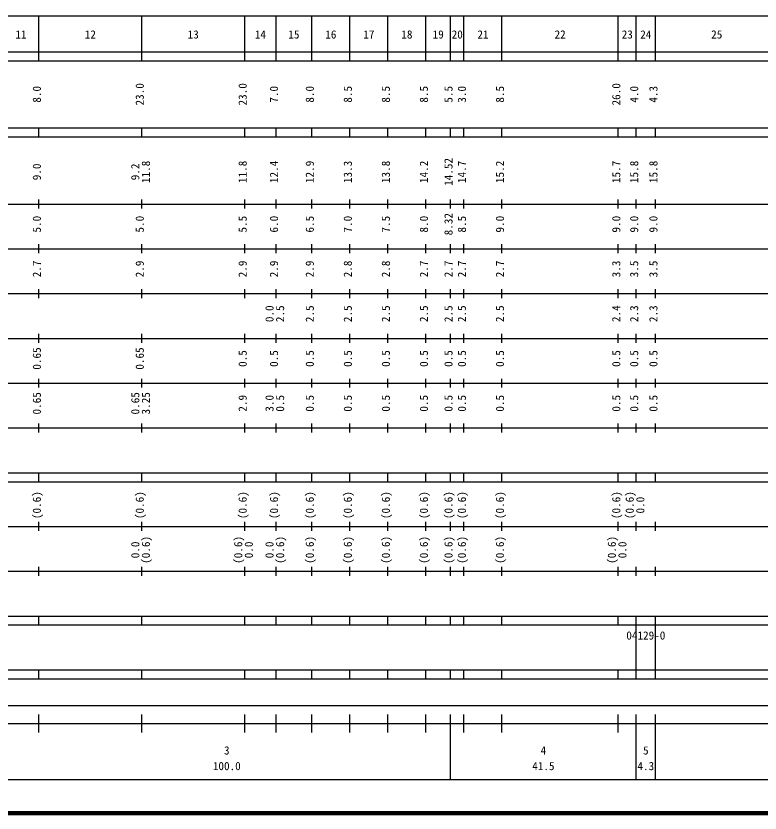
# Model space of a CAD drawing. Units: millimetres on the paper, enlarged 1000 times. Extents: x 40000 to 680000, y 20000 to 380000.
# Drawn here: x 270872 to 437182, y 20000 to 198000 of the extents above; entities that cross this region are included whole.
import ezdxf
from ezdxf.enums import TextEntityAlignment as Align

# ---------------------------------------------------------------- set-up
doc = ezdxf.new("R2010")
doc.units = ezdxf.units.MM
doc.header["$LTSCALE"] = 1000
doc.layers.add('M-TTL', color=2, linetype='Continuous', lineweight=140)
doc.layers.add('M-TTL-BAND', color=7, linetype='Continuous', lineweight=25)
doc.styles.add('ＭＳ ゴシック', font='')
doc.styles.get('ＭＳ ゴシック').set_extended_font_data('MS Gothic')

msp = doc.modelspace()

# ---------------------------------------------------------------- linework, layer by layer
at = {"layer": 'M-TTL'}
msp.add_line((40000, 20000), (680000, 20000), dxfattribs=at)
at = {"layer": 'M-TTL-BAND'}
for p, q in [((68000, 198000), (579000, 198000)), ((276000, 188000), (276000, 198000)), ((299000, 188000), (299000, 198000)), ((322000, 188000), (322000, 198000)), ((329000, 188000), (329000, 198000)), ((337000, 188000), (337000, 198000)), ((345500, 188000), (345500, 198000)), ((354000, 188000), (354000, 198000)), ((362500, 188000), (362500, 198000)), ((368000, 188000), (368000, 198000)), ((371000, 188000), (371000, 198000)), ((379500, 188000), (379500, 198000)), ((405500, 188000), (405500, 198000)), ((409500, 188000), (409500, 198000)), ((413800, 188000), (413800, 198000)), ((40000, 190000), (579000, 190000)), ((40000, 188000), (579000, 188000)), ((40000, 173000), (579000, 173000)), ((276000, 171000), (276000, 173000)), ((299000, 171000), (299000, 173000)), ((322000, 171000), (322000, 173000)), ((329000, 171000), (329000, 173000)), ((337000, 171000), (337000, 173000)), ((345500, 171000), (345500, 173000)), ((354000, 171000), (354000, 173000)), ((362500, 171000), (362500, 173000)), ((368000, 171000), (368000, 173000)), ((371000, 171000), (371000, 173000)), ((379500, 171000), (379500, 173000)), ((405500, 171000), (405500, 173000)), ((409500, 171000), (409500, 173000)), ((413800, 171000), (413800, 173000)), ((40000, 171000), (579000, 171000)), ((276000, 155000), (276000, 157000)), ((299000, 155000), (299000, 157000)), ((322000, 155000), (322000, 157000)), ((329000, 155000), (329000, 157000)), ((337000, 155000), (337000, 157000)), ((345500, 155000), (345500, 157000)), ((354000, 155000), (354000, 157000)), ((362500, 155000), (362500, 157000)), ((368000, 155000), (368000, 157000)), ((371000, 155000), (371000, 157000)), ((379500, 155000), (379500, 157000)), ((405500, 155000), (405500, 157000)), ((409500, 155000), (409500, 157000)), ((413800, 155000), (413800, 157000)), ((40000, 156000), (579000, 156000)), ((46000, 146000), (579000, 146000)), ((276000, 145000), (276000, 147000)), ((299000, 145000), (299000, 147000)), ((322000, 145000), (322000, 147000)), ((329000, 145000), (329000, 147000)), ((337000, 145000), (337000, 147000)), ((345500, 145000), (345500, 147000)), ((354000, 145000), (354000, 147000)), ((362500, 145000), (362500, 147000)), ((368000, 145000), (368000, 147000)), ((371000, 145000), (371000, 147000)), ((379500, 145000), (379500, 147000)), ((405500, 145000), (405500, 147000)), ((409500, 145000), (409500, 147000)), ((413800, 145000), (413800, 147000)), ((52000, 136000), (579000, 136000)), ((276000, 135000), (276000, 137000)), ((299000, 135000), (299000, 137000)), ((322000, 135000), (322000, 137000)), ((329000, 135000), (329000, 137000)), ((337000, 135000), (337000, 137000)), ((345500, 135000), (345500, 137000)), ((354000, 135000), (354000, 137000)), ((362500, 135000), (362500, 137000)), ((368000, 135000), (368000, 137000)), ((371000, 135000), (371000, 137000)), ((379500, 135000), (379500, 137000)), ((405500, 135000), (405500, 137000)), ((409500, 135000), (409500, 137000)), ((413800, 135000), (413800, 137000)), ((276000, 125000), (276000, 127000)), ((299000, 125000), (299000, 127000)), ((322000, 125000), (322000, 127000)), ((329000, 125000), (329000, 127000)), ((337000, 125000), (337000, 127000)), ((345500, 125000), (345500, 127000)), ((354000, 125000), (354000, 127000)), ((362500, 125000), (362500, 127000)), ((368000, 125000), (368000, 127000)), ((371000, 125000), (371000, 127000)), ((379500, 125000), (379500, 127000)), ((405500, 125000), (405500, 127000)), ((409500, 125000), (409500, 127000)), ((413800, 125000), (413800, 127000)), ((46000, 126000), (579000, 126000)), ((52000, 116000), (579000, 116000)), ((276000, 115000), (276000, 117000)), ((299000, 115000), (299000, 117000)), ((322000, 115000), (322000, 117000)), ((329000, 115000), (329000, 117000)), ((337000, 115000), (337000, 117000)), ((345500, 115000), (345500, 117000)), ((354000, 115000), (354000, 117000)), ((362500, 115000), (362500, 117000)), ((368000, 115000), (368000, 117000)), ((371000, 115000), (371000, 117000)), ((379500, 115000), (379500, 117000)), ((405500, 115000), (405500, 117000)), ((409500, 115000), (409500, 117000)), ((413800, 115000), (413800, 117000)), ((276000, 105000), (276000, 107000)), ((299000, 105000), (299000, 107000)), ((322000, 105000), (322000, 107000)), ((329000, 105000), (329000, 107000)), ((337000, 105000), (337000, 107000)), ((345500, 105000), (345500, 107000)), ((354000, 105000), (354000, 107000)), ((362500, 105000), (362500, 107000)), ((368000, 105000), (368000, 107000)), ((371000, 105000), (371000, 107000)), ((379500, 105000), (379500, 107000)), ((405500, 105000), (405500, 107000)), ((409500, 105000), (409500, 107000)), ((413800, 105000), (413800, 107000)), ((46000, 106000), (579000, 106000)), ((40000, 96000), (579000, 96000)), ((276000, 94000), (276000, 96000)), ((299000, 94000), (299000, 96000)), ((322000, 94000), (322000, 96000)), ((329000, 94000), (329000, 96000)), ((337000, 94000), (337000, 96000)), ((345500, 94000), (345500, 96000)), ((354000, 94000), (354000, 96000)), ((362500, 94000), (362500, 96000)), ((368000, 94000), (368000, 96000)), ((371000, 94000), (371000, 96000)), ((379500, 94000), (379500, 96000)), ((405500, 94000), (405500, 96000)), ((409500, 94000), (409500, 96000)), ((413800, 94000), (413800, 96000)), ((40000, 94000), (579000, 94000)), ((49000, 84000), (579000, 84000)), ((276000, 83000), (276000, 85000)), ((299000, 83000), (299000, 85000)), ((322000, 83000), (322000, 85000)), ((329000, 83000), (329000, 85000)), ((337000, 83000), (337000, 85000)), ((345500, 83000), (345500, 85000)), ((354000, 83000), (354000, 85000)), ((362500, 83000), (362500, 85000)), ((368000, 83000), (368000, 85000)), ((371000, 83000), (371000, 85000)), ((379500, 83000), (379500, 85000)), ((405500, 83000), (405500, 85000)), ((409500, 83000), (409500, 85000)), ((413800, 83000), (413800, 85000)), ((276000, 73000), (276000, 75000)), ((299000, 73000), (299000, 75000)), ((322000, 73000), (322000, 75000)), ((329000, 73000), (329000, 75000)), ((337000, 73000), (337000, 75000)), ((345500, 73000), (345500, 75000)), ((354000, 73000), (354000, 75000)), ((362500, 73000), (362500, 75000)), ((368000, 73000), (368000, 75000)), ((371000, 73000), (371000, 75000)), ((379500, 73000), (379500, 75000)), ((405500, 73000), (405500, 75000)), ((409500, 73000), (409500, 75000)), ((413800, 73000), (413800, 75000)), ((40000, 74000), (579000, 74000)), ((40000, 64000), (579000, 64000)), ((276000, 62000), (276000, 64000)), ((299000, 62000), (299000, 64000)), ((322000, 62000), (322000, 64000)), ((329000, 62000), (329000, 64000)), ((337000, 62000), (337000, 64000)), ((345500, 62000), (345500, 64000)), ((354000, 62000), (354000, 64000)), ((362500, 62000), (362500, 64000)), ((368000, 62000), (368000, 64000)), ((371000, 62000), (371000, 64000)), ((379500, 62000), (379500, 64000)), ((405500, 62000), (405500, 64000)), ((409500, 62000), (409500, 64000)), ((413800, 62000), (413800, 64000)), ((40000, 62000), (579000, 62000)), ((409500, 52000), (409500, 62000)), ((413800, 52000), (413800, 62000)), ((40000, 52000), (579000, 52000)), ((276000, 50000), (276000, 52000)), ((299000, 50000), (299000, 52000)), ((322000, 50000), (322000, 52000)), ((329000, 50000), (329000, 52000)), ((337000, 50000), (337000, 52000)), ((345500, 50000), (345500, 52000)), ((354000, 50000), (354000, 52000)), ((362500, 50000), (362500, 52000)), ((368000, 50000), (368000, 52000)), ((371000, 50000), (371000, 52000)), ((379500, 50000), (379500, 52000)), ((405500, 50000), (405500, 52000)), ((409500, 50000), (409500, 52000)), ((413800, 50000), (413800, 52000)), ((40000, 50000), (579000, 50000)), ((71000, 44000), (565000, 44000)), ((276000, 38000), (276000, 42000)), ((299000, 38000), (299000, 42000)), ((322000, 38000), (322000, 42000)), ((329000, 38000), (329000, 42000)), ((337000, 38000), (337000, 42000)), ((345500, 38000), (345500, 42000)), ((354000, 38000), (354000, 42000)), ((362500, 38000), (362500, 42000)), ((368000, 27500), (368000, 42000)), ((371000, 38000), (371000, 42000)), ((379500, 38000), (379500, 42000)), ((405500, 38000), (405500, 42000)), ((409500, 27500), (409500, 42000)), ((413800, 27500), (413800, 42000)), ((40000, 40000), (579000, 40000)), ((68000, 27500), (579000, 27500))]:
    msp.add_line(p, q, dxfattribs=at)

# ---------------------------------------------------------------- texts
at = {"layer": 'M-TTL-BAND', "style": 'ＭＳ ゴシック'}
for s, p in [('11', (272000, 192405)), ('12', (287500, 192405)), ('13', (310500, 192405)), ('14', (325500, 192405)), ('15', (333000, 192405)), ('16', (341250, 192405)), ('17', (349750, 192405)), ('18', (358250, 192405)), ('19', (365250, 192405)), ('20', (369500, 192405)), ('21', (375250, 192405)), ('22', (392500, 192405)), ('23', (407500, 192405)), ('24', (411650, 192405)), ('25', (427500, 192405)), ('3', (318000, 32523)), ('4', (388750, 32523)), ('5', (411650, 32523)), ('100.0', (318000, 29033)), ('41.5', (388750, 29033)), ('4.3', (411650, 29033))]:
    msp.add_text(s, height=1833, dxfattribs=at).set_placement(p, align=Align.BOTTOM_CENTER)
for s, p in [('8.0', (277000, 180500)), ('23.0', (300000, 180500)), ('23.0', (323000, 180500)), ('7.0', (330000, 180500)), ('8.0', (338000, 180500)), ('8.5', (346500, 180500)), ('8.5', (355000, 180500)), ('8.5', (363500, 180500)), ('5.5', (369000, 180500)), ('3.0', (372000, 180500)), ('8.5', (380500, 180500)), ('26.0', (406500, 180500)), ('4.0', (410500, 180500)), ('4.3', (414800, 180500)), ('11.8', (301370, 163174)), ('11.8', (323000, 163174)), ('12.4', (330000, 163174)), ('13.8', (355000, 163174)), ('14.2', (363500, 163174)), ('14.52', (369000, 163174)), ('15.2', (380500, 163174)), ('15.8', (410500, 163174)), ('15.8', (414800, 163174)), ('9.0', (277000, 163174)), ('9.2', (299000, 163174)), ('12.9', (338000, 163174)), ('13.3', (346500, 163174)), ('14.7', (372000, 163174)), ('15.7', (406500, 163174)), ('5.0', (277000, 151500)), ('5.0', (300000, 151500)), ('5.5', (323000, 151500)), ('6.0', (330000, 151500)), ('6.5', (338000, 151500)), ('7.0', (346500, 151500)), ('7.5', (355000, 151500)), ('8.0', (363500, 151500)), ('8.32', (369000, 151500)), ('8.5', (372000, 151500)), ('9.0', (380500, 151500)), ('9.0', (406500, 151500)), ('9.0', (410500, 151500)), ('9.0', (414800, 151500)), ('2.7', (277000, 141500)), ('2.9', (300000, 141500)), ('2.9', (323000, 141500)), ('2.9', (330000, 141500)), ('2.9', (338000, 141500)), ('2.8', (346500, 141500)), ('2.8', (355000, 141500)), ('2.7', (363500, 141500)), ('2.7', (369000, 141500)), ('2.7', (372000, 141500)), ('2.7', (380500, 141500)), ('3.3', (406500, 141500)), ('3.5', (410500, 141500)), ('3.5', (414800, 141500)), ('0.0', (329000, 131500)), ('2.5', (331370, 131500)), ('2.5', (338000, 131500)), ('2.5', (346500, 131500)), ('2.5', (355000, 131500)), ('2.5', (363500, 131500)), ('2.5', (369000, 131500)), ('2.5', (372000, 131500)), ('2.5', (380500, 131500)), ('2.4', (406500, 131500)), ('2.3', (410500, 131500)), ('2.3', (414800, 131500)), ('0.65', (277000, 121500)), ('0.65', (300000, 121500)), ('0.5', (323000, 121500)), ('0.5', (330000, 121500)), ('0.5', (338000, 121500)), ('0.5', (346500, 121500)), ('0.5', (355000, 121500)), ('0.5', (363500, 121500)), ('0.5', (369000, 121500)), ('0.5', (372000, 121500)), ('0.5', (380500, 121500)), ('0.5', (406500, 121500)), ('0.5', (410500, 121500)), ('0.5', (414800, 121500)), ('0.65', (277000, 111500)), ('0.65', (299000, 111500)), ('3.25', (301370, 111500)), ('2.9', (323000, 111500)), ('3.0', (329000, 111500)), ('0.5', (331370, 111500)), ('0.5', (338000, 111500)), ('0.5', (346500, 111500)), ('0.5', (355000, 111500)), ('0.5', (363500, 111500)), ('0.5', (369000, 111500)), ('0.5', (372000, 111500)), ('0.5', (380500, 111500)), ('0.5', (406500, 111500)), ('0.5', (410500, 111500)), ('0.5', (414800, 111500)), ('(0.6)', (277000, 88764)), ('(0.6)', (300000, 88764)), ('(0.6)', (323000, 88764)), ('(0.6)', (330000, 88764)), ('(0.6)', (338000, 88764)), ('(0.6)', (346500, 88764)), ('(0.6)', (355000, 88764)), ('(0.6)', (363500, 88764)), ('(0.6)', (369000, 88764)), ('(0.6)', (372000, 88764)), ('(0.6)', (380500, 88764)), ('(0.6)', (406500, 88764)), ('(0.6)', (409500, 88764)), ('0.0', (411870, 88764)), ('0.0', (299000, 78764)), ('(0.6)', (301370, 78764)), ('(0.6)', (322000, 78764)), ('0.0', (324370, 78764)), ('0.0', (329000, 78764)), ('(0.6)', (331370, 78764)), ('(0.6)', (338000, 78764)), ('(0.6)', (346500, 78764)), ('(0.6)', (355000, 78764)), ('(0.6)', (363500, 78764)), ('(0.6)', (369000, 78764)), ('(0.6)', (372000, 78764)), ('(0.6)', (380500, 78764)), ('(0.6)', (405500, 78764)), ('0.0', (407870, 78764))]:
    msp.add_text(s, height=1833, rotation=90, dxfattribs=at).set_placement(p, align=Align.BOTTOM_CENTER)
msp.add_text('04129-0', height=1833, dxfattribs=at).set_placement((411650, 59655), align=Align.MIDDLE_CENTER)

doc.saveas('drawing.dxf')
